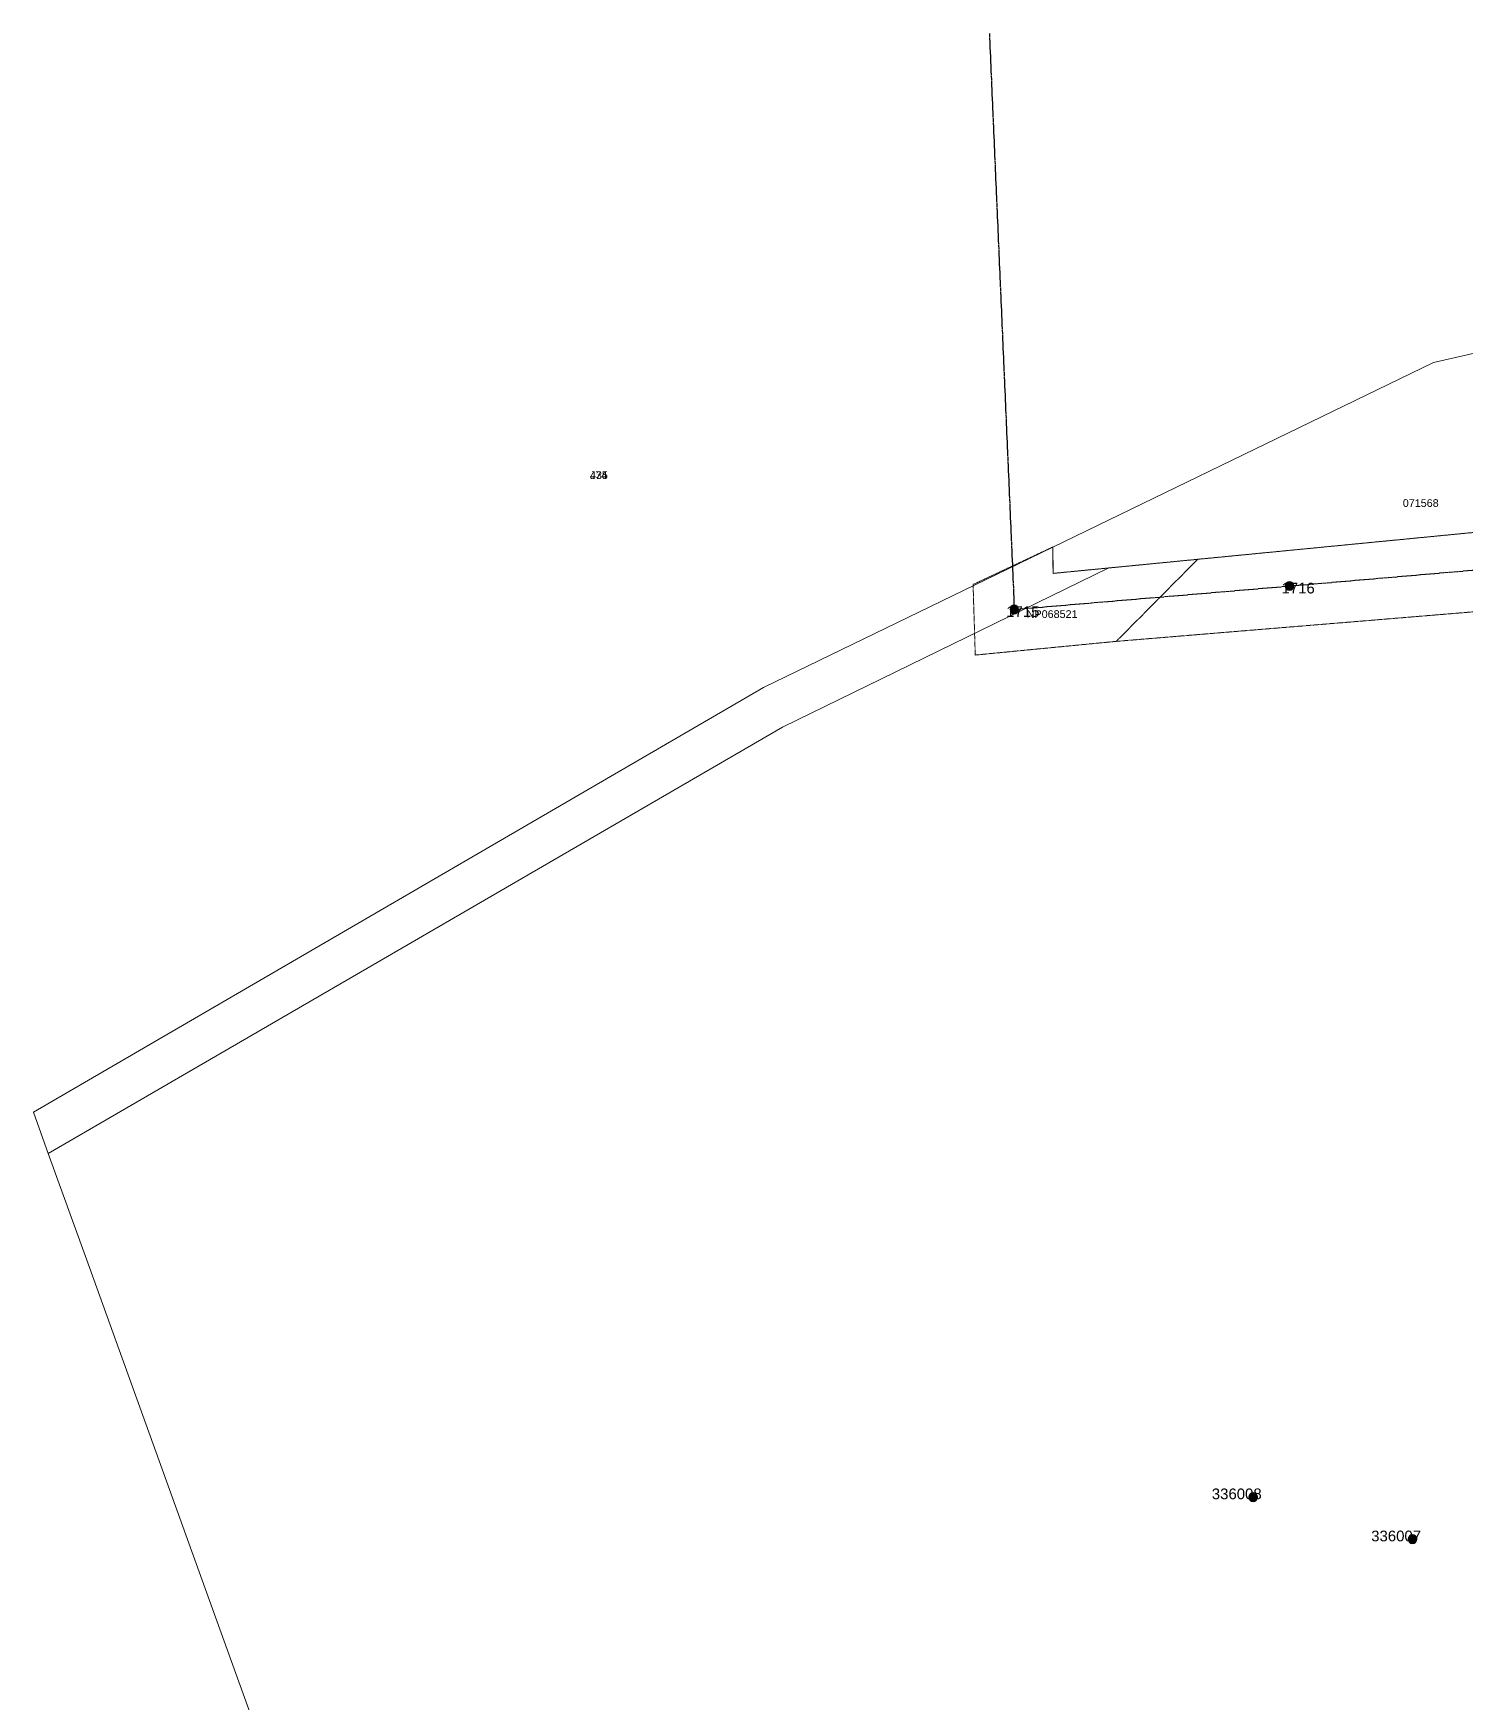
# Model space of a CAD drawing. Header units: metres. Extents: x 307635 to 308805, y 6256169 to 6257356.
# Drawn here: x 307770.1 to 308104.5, y 6256919.1 to 6257308.9 of the extents above; entities that cross this region are included whole.
import ezdxf
from ezdxf.enums import TextEntityAlignment as Align

# ---------------------------------------------------------------- set-up
doc = ezdxf.new("R2010")
doc.units = ezdxf.units.M
for name, pattern in [('Cable Exist OH', [1, 1, 0]), ('DASHED', [19.05, 12.7, -6.35]), ('HIDDEN2', [0.1875, 0.125, -0.0625])]:
    doc.linetypes.add(name, pattern=pattern)
doc.layers.get('0').update_dxf_attribs({"color": 6})
for name, color, linetype, lineweight in [('Cadastre Land Parcels_SP_EXT', 118, 'Continuous', 15), ('Cadastre Other Property_SP_EXT', 138, 'DASHED', 15), ('Mains_TR_EXT', 211, 'Continuous', 25)]:
    doc.layers.add(name, color=color, linetype=linetype, lineweight=lineweight)
doc.layers.add('SupportsOH_SP_TR_HV_LV_SL_EXT', color=7, linetype='Continuous')
doc.styles.add('POLE_LABEL', font='arial.ttf', dxfattribs={"height": 2})
doc.styles.get("Standard").update_dxf_attribs({"font": 'arial.ttf'})

# ---------------------------------------------------------------- blocks, each defined once
blk = doc.blocks.new('POLE_EXT')
blk.add_hatch(color=256).paths.add_polyline_path([(-1, 0, 1), (1, 0, 1)])
blk.add_lwpolyline([(-1, 0, 1), (1, 0, 1)], format="xyb", close=True)
at = {"flags": 8}
blk.add_attdef('pNumber', text='', height=2, dxfattribs=at).set_placement((2.5, 2.5), align=Align.MIDDLE_CENTER)
at = {"style": 'POLE_LABEL', "flags": 9}
for tag, p in [('STRUCTURE_PLANT_NUMBER', (1.35, 0.03)), ('STREET_CODE', (1.35, -0.2))]:
    blk.add_attdef(tag, text='', height=0.2, dxfattribs=at).set_placement(p, align=Align.MIDDLE_LEFT)
at = {"flags": 9}
for tag, p in [('OWNED_BY', (1.35, -0.4)), ('SPECIAL_USE', (1.35, -0.8)), ('STATE', (1.35, -1)), ('cLV', (1.35, -1.4)), ('hDepth', (1.35, -1.6)), ('hDia', (1.35, -1.8)), ('cHV', (1.35, -2)), ('cLinedev', (1.35, -3.4)), ('pExisting', (1.35, -3.8)), ('PARENT', (1.35, -0.6)), ('USAGE', (1.35, -1.2)), ('LBRACKET', (1.35, -2.2)), ('LExisting', (1.35, -2.4)), ('LANTNUMBER', (1.35, -2.6)), ('LOther', (1.35, -2.8)), ('LRemove', (1.35, -3)), ('LEGEND', (1.35, -3.2)), ('LOCATION', (1.35, -3.6)), ('pFooting', (1.35, -4.4)), ('pNew', (1.35, -4.6)), ('pRelocate', (1.35, -5)), ('pRemove', (1.35, -5.2)), ('pReplace', (1.35, -5.4)), ('pStay', (1.35, -5.6)), ('pType', (1.35, -5.8)), ('cspan', (1.35, -6)), ('STREETNAME', (1.35, -6.2)), ('SUBURB', (1.35, -6.4)), ('OPERATED_BY', (1.36, -7.01)), ('PFNUMBER', (1.35, -4)), ('NEWPFNUMBER', (1.35, -4.2)), ('NOTES', (1.35, -6.6)), ('MAINTAINED_BY', (1.36, -6.81))]:
    blk.add_attdef(tag, text='', height=0.2, dxfattribs=at).set_placement(p, align=Align.MIDDLE_LEFT)
at = {"flags": 1}
blk.add_attdef('Z', (1.35, -7.33), '', height=0.2, dxfattribs=at)

msp = doc.modelspace()

# ---------------------------------------------------------------- linework, layer by layer
at = {"layer": 'Cadastre Land Parcels_SP_EXT', "linetype": 'Continuous'}
for points in [[(308165.39, 6257198.03), (308171.44, 6257238.89), (308172.9, 6257249.25), (308097.22, 6257232.05), (308008.25, 6257188.91), (308008.34, 6257182.75), (308021.25, 6257184), (308165.39, 6257198.03)], [(308117.13, 6256875.81), (308130.46, 6256965.6), (308140.29, 6257030.99), (308165.39, 6257198.03), (308021.25, 6257184), (307945.08, 6257146.85), (307773.55, 6257047.23), (307782.47, 6257022.5), (307811.93, 6256940.81), (307837.45, 6256870.02), (307885.03, 6256738.09), (307893.26, 6256715.26), (308022.91, 6256696.22), (308040.26, 6256815.69), (308106.78, 6256806.05), (308117.13, 6256875.81)], [(308021.25, 6257184), (308008.34, 6257182.75), (308008.25, 6257188.91), (307940.67, 6257156.12), (307770.07, 6257056.87), (307773.55, 6257047.23), (307945.08, 6257146.85), (308021.25, 6257184)]]:
    msp.add_lwpolyline(points, close=True, dxfattribs=at)
at = {"layer": 'Cadastre Other Property_SP_EXT', "linetype": 'HIDDEN2'}
for points in [[(308165.35, 6257198.02), (308042.13, 6257186.04), (308023.11, 6257166.87), (308162.41, 6257178.38), (308165.35, 6257198.02)], [(307989.65, 6257180.14), (307990.16, 6257163.67), (308023.11, 6257166.87), (308042.13, 6257186.04), (308008.34, 6257182.75), (308008.25, 6257188.91), (307989.65, 6257180.14)]]:
    msp.add_lwpolyline(points, close=True, dxfattribs=at)
at = {"layer": 'Mains_TR_EXT', "linetype": 'Cable Exist OH'}
for points in [[(307993.45, 6257308.92), (307999.28, 6257174.33)], [(308063.6, 6257179.81), (308168.02, 6257188.83)], [(307999.28, 6257174.33), (308063.6, 6257179.81)]]:
    msp.add_lwpolyline(points, dxfattribs=at)

# ---------------------------------------------------------------- block references
at = {"layer": 'SupportsOH_SP_TR_HV_LV_SL_EXT'}
ref = msp.add_blockref('POLE_EXT', (308063.6, 6257179.81), dxfattribs=at)
ref.add_attrib('ASSET_NUM', '1716', dxfattribs={"layer": '0', "height": 2.5, "style": 'POLE_LABEL'}).set_placement((308065.6, 6257180.56), align=Align.TOP_CENTER)
ref = msp.add_blockref('POLE_EXT', (307999.28, 6257174.33), dxfattribs=at)
ref.add_attrib('ASSET_NUM', '1715', dxfattribs={"layer": '0', "height": 2.5, "style": 'POLE_LABEL'}).set_placement((308001.28, 6257175.08), align=Align.TOP_CENTER)
ref = msp.add_blockref('POLE_EXT', (308055.09, 6256966.94), dxfattribs=at)
ref.add_attrib('ASSET_NUM', '336008', dxfattribs={"layer": '0', "height": 2.5, "style": 'POLE_LABEL'}).set_placement((308057.09, 6256967.69), align=Align.MIDDLE_RIGHT)
ref = msp.add_blockref('POLE_EXT', (308092.33, 6256957.1), dxfattribs=at)
ref.add_attrib('ASSET_NUM', '336007', dxfattribs={"layer": '0', "height": 2.5, "style": 'POLE_LABEL'}).set_placement((308094.33, 6256957.85), align=Align.MIDDLE_RIGHT)

# ---------------------------------------------------------------- texts
at = {"layer": 'Cadastre Other Property_SP_EXT'}
for s, p in [('071568', (308090.05, 6257198.28)), ('NP068521', (308002.18, 6257172.34))]:
    msp.add_text(s, height=1.8, dxfattribs=at).set_placement(p)
at = {"layer": 'Mains_TR_EXT'}
for s in ['J74', '435']:
    msp.add_text(s, height=1.8, dxfattribs=at).set_placement((307900.13, 6257204.8))

doc.saveas('drawing.dxf')
